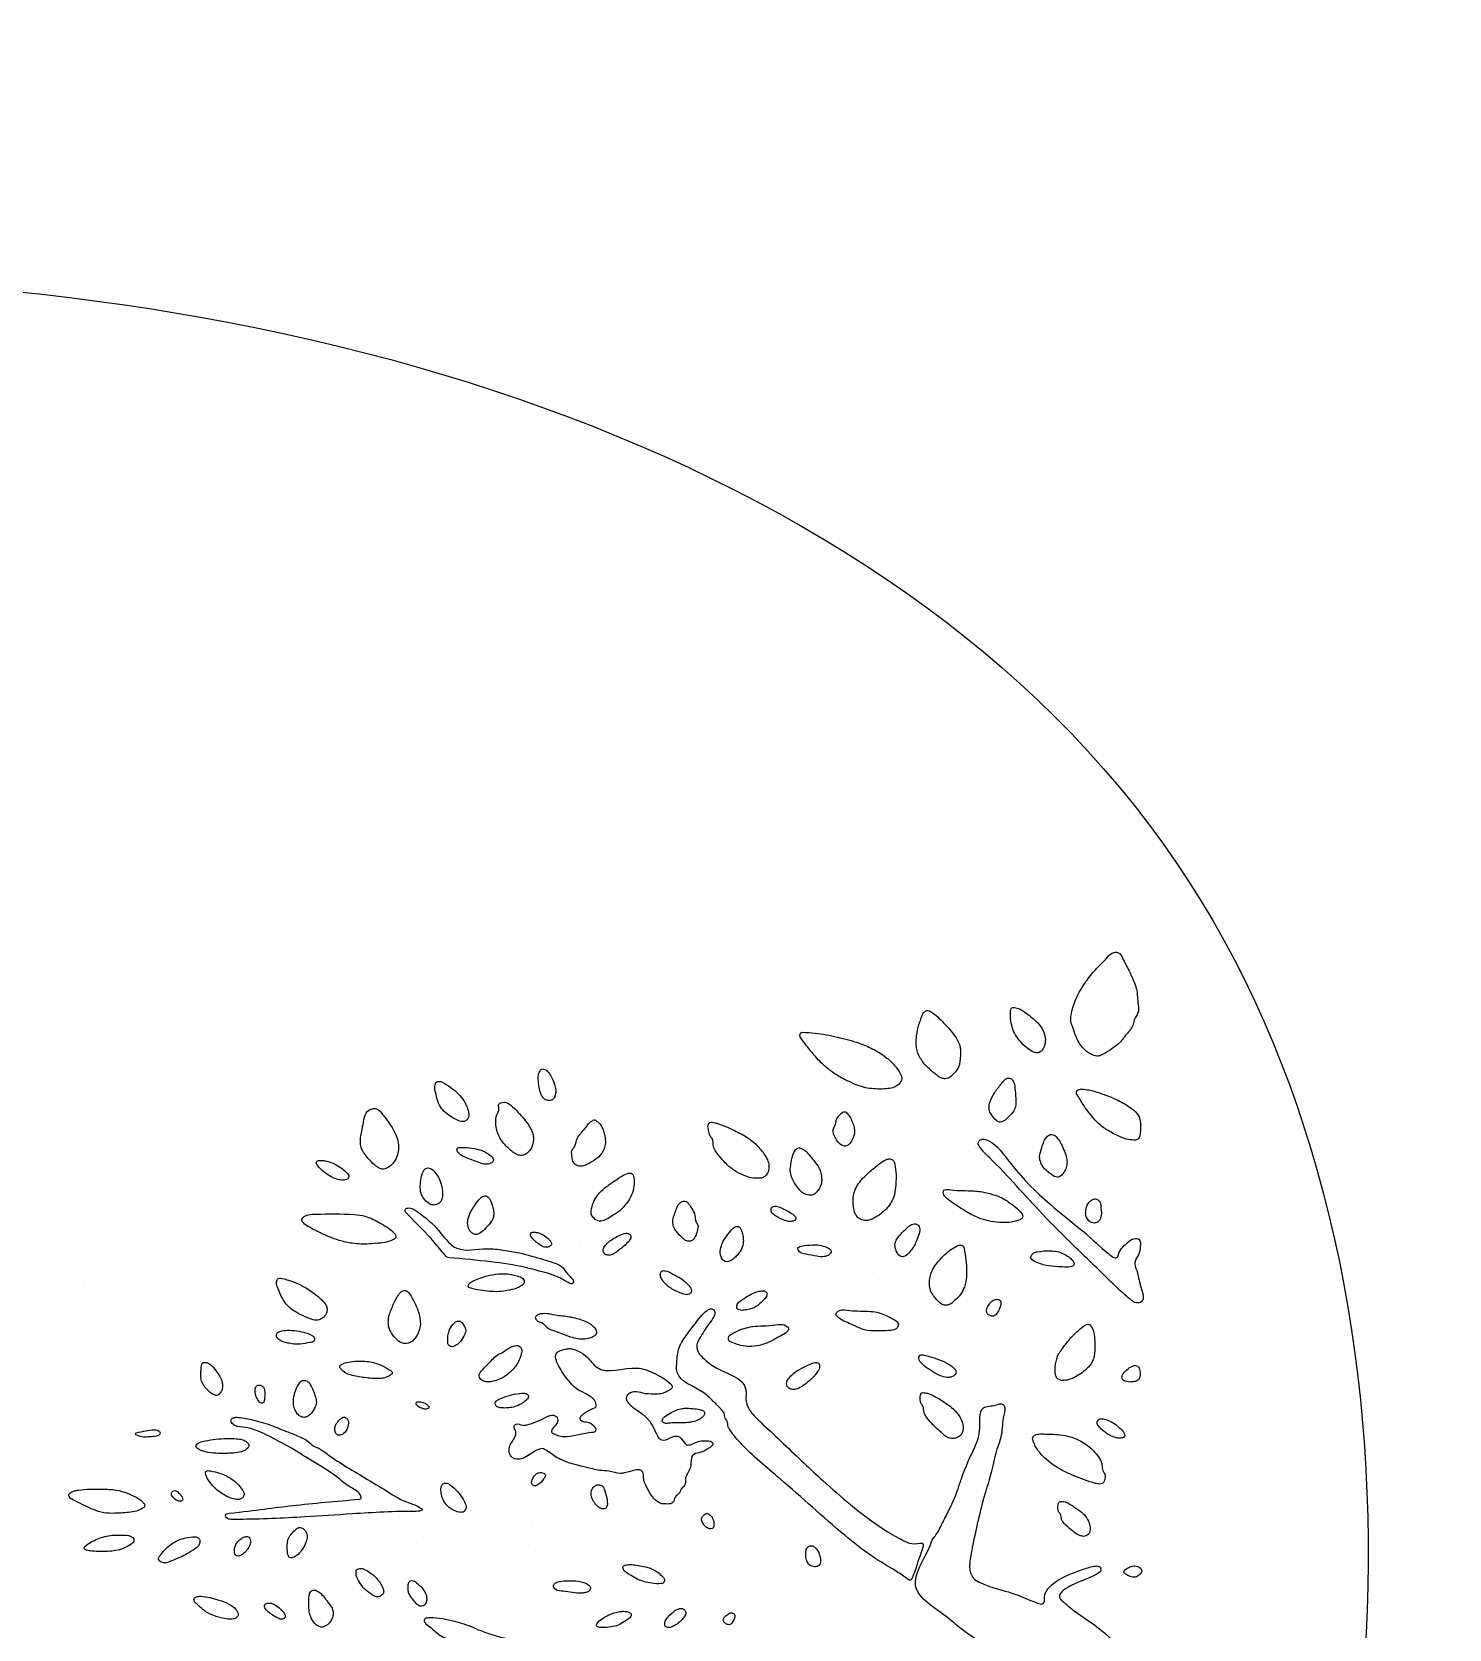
# Model space of a CAD drawing. Header units: millimetres. Extents: x -141 to 2070, y -496 to 1456.
# Drawn here: x 1143 to 2070, y 411 to 1456 of the extents above; entities that cross this region are included whole.
import ezdxf

# ---------------------------------------------------------------- set-up
doc = ezdxf.new("R2010")
doc.units = ezdxf.units.MM

msp = doc.modelspace()

# ---------------------------------------------------------------- linework, layer by layer
for points in [[(1755.8, 723.6), (1755.8, 723.6)], [(1501.3, 662.3), (1501.3, 662.3)], [(1697, 640.1), (1697, 640.1)], [(1177, 635.3), (1177, 635.3)], [(1554.7, 624.1), (1554.7, 624.1)], [(1204.5, 569.7), (1204.5, 569.7)], [(1832.8, 557.5), (1832.8, 557.5)], [(1673, 547.5), (1673, 547.5)], [(1376.6, 511.2), (1376.6, 511.2)], [(1615.4, 497.8), (1615.4, 497.8)], [(1470, 482.5), (1470, 482.5)], [(1866.7, 483.7), (1866.7, 483.7)], [(1394.5, 467.9), (1394.5, 467.9)], [(1468, 466), (1468, 466)], [(1460.9, 457.1), (1460.9, 457.1)], [(1453.3, 415.6), (1453.3, 415.6)]]:
    msp.add_lwpolyline(points, close=True)
for points in [[(0, 0), (1900, 0), (1900, 900), (0, 900), (0, 0)], [(1852.3, 854.2), (1849.6, 853.6), (1845.5, 849.9), (1838.6, 842.7), (1832.4, 834.9), (1828.8, 829.3), (1826, 823.8), (1823.9, 818.2), (1822.7, 812.9), (1822.6, 809.3), (1823.7, 805), (1825.7, 799.4), (1827.7, 795.3), (1830.1, 791.9), (1832.8, 789.2), (1835.6, 787.5), (1839.6, 786.2), (1842, 786.6), (1845.3, 788.3), (1850.9, 792.1), (1854.5, 795.1), (1858.9, 800.5), (1863.3, 807), (1864.2, 810.4), (1865.9, 813.2), (1866.1, 823.7), (1865.8, 828.2), (1865, 831.5), (1860.6, 841.9), (1856.3, 850.4), (1854.7, 853), (1852.3, 854.2)], [(1728.2, 815.9), (1726.3, 814.8), (1725.3, 812.8), (1723.7, 808.5), (1721.9, 801.5), (1721.3, 795.3), (1721.6, 791.5), (1722.5, 788.1), (1724, 784.9), (1726.2, 781.7), (1728.8, 778.9), (1733.5, 774.7), (1736.1, 772.7), (1738.2, 771.7), (1740.3, 771.4), (1742.1, 771.7), (1745.8, 774.5), (1748.1, 777.4), (1749.4, 780), (1750, 782.9), (1750.3, 787.4), (1750.2, 791.5), (1749.6, 793.7), (1745.7, 800.6), (1739.3, 808), (1731.1, 815.1), (1729.7, 815.8), (1728.2, 815.9)], [(1801.8, 788.6), (1803.1, 789.3), (1804.5, 791.2), (1805.3, 793.1), (1805.8, 795.9), (1805.3, 800.4), (1803.2, 804.8), (1799.6, 809.1), (1792.4, 814.9), (1786.5, 817.8), (1783.8, 817.7), (1783.1, 815.8), (1783.3, 809), (1784.6, 803.8), (1787, 799), (1790.4, 794.6), (1794.6, 791), (1798.8, 788.6), (1800.4, 788.3), (1801.8, 788.6)], [(1647, 801.8), (1646, 801.4), (1645.4, 800.6), (1645.3, 799.3), (1645.8, 798.2), (1649.7, 792.8), (1655.4, 785.9), (1659.3, 781.8), (1665.2, 776.7), (1671.4, 772.6), (1676.1, 770.1), (1686.9, 765.8), (1692.1, 764.9), (1697.7, 764.6), (1702.9, 764.9), (1706.9, 765.8), (1709.6, 767.4), (1711.4, 769.6), (1711.9, 771.4), (1711.5, 773.5), (1709.7, 776.8), (1707.6, 779.6), (1702.2, 784.9), (1697.8, 788.1), (1693, 790.8), (1684.1, 794.6), (1669.8, 798.6), (1655.2, 801.2), (1647, 801.8)], [(1482, 757.1), (1483.9, 757.9), (1485.1, 760.2), (1485.6, 763.1), (1485, 766.8), (1483.1, 772), (1480.9, 775.5), (1479.1, 777.2), (1477.7, 777.7), (1476.5, 777.7), (1475.1, 776.2), (1474.3, 773.6), (1474.4, 768.4), (1475.4, 762.9), (1476.3, 760.5), (1477.8, 758.4), (1479.7, 757.4), (1482, 757.1)], [(1427.3, 744.2), (1428.6, 746.3), (1428.2, 750.7), (1426.8, 754.7), (1423.8, 759.3), (1419.6, 763.6), (1414, 767.6), (1410.4, 769.5), (1408.9, 769.6), (1407.6, 769.2), (1406.7, 767.5), (1407.3, 761), (1409, 755.3), (1411.7, 751), (1415.8, 747.4), (1420.8, 744.5), (1425.1, 743.3), (1427.3, 744.2)], [(1783.6, 771.2), (1782.2, 771.8), (1781, 771.7), (1777.1, 768.2), (1772.5, 762.2), (1769.6, 755.9), (1769, 752.5), (1769.6, 749.6), (1772.2, 745.7), (1775.2, 743.2), (1776.3, 743), (1777.8, 743.3), (1781, 745.7), (1784.6, 749.6), (1786.2, 753), (1786.5, 758.6), (1785.9, 765.3), (1785.1, 769.4), (1783.6, 771.2)], [(1864.7, 731.2), (1866.3, 731.9), (1867.6, 734.1), (1868, 738.4), (1867.8, 743.8), (1866.7, 747.2), (1862.5, 751.7), (1853.2, 757.3), (1841.2, 762.1), (1835.3, 763.8), (1831.1, 764.5), (1828.2, 764.4), (1826.5, 763.4), (1826.1, 762.3), (1826.7, 760.8), (1830.4, 754.7), (1837.2, 745.7), (1841.8, 741), (1848.1, 736.8), (1855.2, 733.2), (1860.2, 731.6), (1864.7, 731.2)], [(1461.8, 721.3), (1463.6, 721.2), (1465.3, 721.7), (1467.8, 723.6), (1469.3, 725.5), (1470.4, 728.2), (1471, 731), (1470.9, 733.8), (1470, 736.9), (1468.5, 740), (1466.1, 743.5), (1457.4, 753), (1453.2, 755.8), (1451.5, 756), (1449.7, 755.7), (1448.5, 754.9), (1448.1, 754.2), (1448.4, 752.2), (1446.8, 747), (1446.4, 744.3), (1446.6, 739.9), (1447.7, 735.7), (1449.7, 731.7), (1452.4, 728.2), (1457.6, 723.4), (1459.6, 722.1), (1461.8, 721.3)], [(1374.6, 745.2), (1371.3, 749.3), (1368.4, 751.7), (1365.7, 751.7), (1363.5, 750.9), (1359.3, 739.8), (1357.9, 732.4), (1358.2, 727.2), (1359.1, 724.4), (1360.2, 722.6), (1363, 719.2), (1367.1, 715), (1369.6, 713.1), (1372, 712.3), (1373.9, 712.5), (1375.9, 713.3), (1379, 716), (1381.7, 720.5), (1382.7, 724.8), (1382.6, 729.3), (1381.2, 734.2), (1378.5, 739.5), (1374.6, 745.2)], [(1516.8, 737.3), (1514.5, 741.8), (1512.5, 743.5), (1510.7, 744.5), (1509.1, 743.7), (1504.3, 738.4), (1499.2, 731.1), (1497.6, 726.4), (1496.2, 724.5), (1496.1, 721.4), (1496.5, 718.4), (1497.2, 716.7), (1498.4, 715.3), (1501.4, 714.1), (1504.5, 714.6), (1510.2, 717.6), (1514.7, 721.4), (1516.8, 724.7), (1517.9, 728.4), (1517.9, 732.8), (1516.8, 737.3)], [(1620.1, 706.4), (1622.3, 707.4), (1624.1, 709.5), (1624.8, 711.4), (1625, 714.7), (1624, 718.4), (1622.7, 720.8), (1617.8, 727.1), (1614, 730.6), (1610.9, 732.9), (1602.6, 737.4), (1591.1, 742.2), (1588, 742.9), (1586.4, 742.8), (1585.8, 742.3), (1585.2, 740.9), (1585.6, 737.5), (1586.4, 734.2), (1587.8, 732.3), (1588.8, 727), (1592.5, 720.9), (1596.5, 716.3), (1602.5, 711.3), (1608.4, 708.2), (1614.9, 706.3), (1620.1, 706.4)], [(1675.5, 749.4), (1674.4, 749.8), (1673.3, 749.4), (1669.9, 745.8), (1669.1, 744.3), (1668.6, 741.6), (1667.4, 739.2), (1667, 737.3), (1667.9, 733.9), (1669.8, 730.6), (1672.5, 728), (1675, 727.3), (1677.3, 728.3), (1679, 730.5), (1680.6, 734.2), (1681, 737.2), (1680.5, 740.5), (1679.1, 744.1), (1677.4, 747.2), (1675.5, 749.4)], [(1831.6, 670.8), (1781, 718.6), (1766.6, 731.6), (1764.6, 731.8), (1762.6, 730.8), (1762, 729.7), (1762.3, 727.7), (1763.3, 726.1), (1769.2, 719.8), (1804.1, 682.6), (1819.6, 666.8), (1844.1, 643.1), (1856.4, 631.3), (1861.3, 627.1), (1864.4, 625.1), (1868.1, 625), (1867.1, 639.5), (1866.1, 644.4), (1864.3, 650.4), (1864.5, 651.9), (1866.7, 656.2), (1867.6, 658.9), (1868, 662.7), (1867.6, 665.6), (1866.5, 666.6), (1864.8, 666.9), (1860.6, 665.1), (1856.5, 661.2), (1853.9, 657.1), (1852.8, 654.6), (1851.4, 654.2), (1849.8, 654.9), (1846.5, 657.4), (1831.6, 670.8)], [(1813.2, 733.2), (1811.7, 734.4), (1810.1, 734.9), (1808.5, 734.7), (1807.2, 733.8), (1803.5, 726.3), (1802.1, 720.4), (1802.9, 716.3), (1805.3, 712.5), (1809.8, 708.7), (1813.6, 707), (1815.9, 707.8), (1818, 710.1), (1819.5, 713.3), (1820, 716.9), (1819.5, 720.4), (1817.8, 725.1), (1815.6, 729.8), (1813.2, 733.2)], [(1422.3, 726.4), (1421.4, 726), (1421, 725.1), (1422.1, 722.6), (1430.6, 718.4), (1440, 715.4), (1443.2, 716.1), (1444.7, 717.6), (1444.7, 718.9), (1443.1, 720.9), (1435.8, 724.9), (1429.1, 726.2), (1422.3, 726.4)], [(1651.2, 695.1), (1654.3, 695.7), (1657, 698.2), (1659.4, 703.1), (1659.5, 706.2), (1657.9, 712.8), (1654.3, 717.9), (1648, 724.9), (1646.5, 725.8), (1644, 726), (1642.2, 724.5), (1639.8, 718.1), (1639, 712.3), (1639.5, 708.2), (1641.1, 704.3), (1644.3, 699.6), (1647.7, 696.4), (1651.2, 695.1)], [(1329.8, 717.7), (1329, 716.7), (1329.7, 714.8), (1333.8, 710.5), (1338, 707.6), (1342.3, 705.7), (1345.5, 705.1), (1348.7, 705.5), (1350.1, 706.6), (1350.3, 708), (1349.3, 709.4), (1345.8, 712.6), (1341.5, 715.3), (1335.1, 717.6), (1332.4, 717.9), (1329.8, 717.7)], [(1407.6, 689), (1408.2, 689.3), (1410.4, 691.1), (1411.3, 693.3), (1411.5, 697.9), (1410.5, 703.1), (1408.4, 707.7), (1405.9, 711.1), (1403.5, 712.7), (1400.5, 712.6), (1399.6, 711.7), (1397.5, 706.3), (1397, 701.3), (1397.5, 696.4), (1399.2, 693.1), (1402.5, 689.9), (1405.1, 688.8), (1407.6, 689)], [(1707, 717), (1705.8, 718.3), (1704, 718.9), (1701.9, 718.5), (1699.4, 717.2), (1694.7, 713.7), (1687.5, 707.3), (1685.2, 704.7), (1682.4, 700.7), (1681.2, 698.1), (1680.2, 693.9), (1680.3, 687.6), (1681.5, 683.1), (1683, 680.9), (1685, 679.4), (1688.4, 678.6), (1691.1, 679), (1693.6, 680.1), (1700.6, 685.1), (1703, 687.6), (1705, 690.6), (1707.1, 695.6), (1708, 701.7), (1708, 710.5), (1707, 717)], [(1536.8, 705.5), (1535.6, 709), (1534.7, 709.6), (1532.5, 709.4), (1524.9, 705.1), (1516.5, 698.9), (1512.2, 694.1), (1509.7, 689.1), (1508.8, 683.7), (1509, 682.3), (1509.9, 680.9), (1513.3, 678.4), (1515.1, 678.3), (1522.4, 681.6), (1528.1, 685.6), (1531.1, 688.8), (1534.5, 694), (1536.5, 699.7), (1536.8, 705.5)], [(1443.8, 689.3), (1441.4, 693.9), (1440.1, 694.7), (1439.1, 694.8), (1436.4, 693.3), (1432.8, 688.8), (1429.4, 682.9), (1428, 677.9), (1428.5, 673.7), (1429.4, 671.9), (1431.1, 670.3), (1433.3, 669.5), (1435.9, 670.3), (1439.9, 673.8), (1443.6, 678.1), (1444.7, 680.4), (1445, 683.1), (1444.7, 686.5), (1443.8, 689.3)], [(1574.5, 686.5), (1572.5, 689.6), (1570.8, 691.1), (1569.1, 691.3), (1567.2, 690.4), (1565.7, 688.8), (1564.4, 685.9), (1562.2, 678), (1562.7, 674.7), (1564.5, 671.5), (1568.4, 667.3), (1570.7, 665.5), (1571.9, 665.1), (1574.3, 665.3), (1576, 666.7), (1577.4, 669.7), (1578.6, 673.9), (1578.6, 675.3), (1577.3, 677.8), (1576.6, 682), (1574.5, 686.5)], [(1789.3, 679.1), (1790.9, 680.7), (1790.9, 682.1), (1790.2, 683.4), (1781.5, 690.9), (1778.5, 692.9), (1774.9, 694.5), (1767.6, 696.7), (1759.1, 698), (1744.1, 698.7), (1740.1, 698.7), (1739.1, 698), (1739.1, 696.4), (1740.1, 694.4), (1745.1, 690.3), (1754.3, 684.3), (1763.7, 679.8), (1770.1, 678), (1777.7, 677.3), (1783.4, 677.6), (1789.3, 679.1)], [(1840.9, 691.6), (1840.2, 692.2), (1838.4, 692.8), (1836.4, 692.2), (1834, 689.9), (1832.7, 687.3), (1832.2, 684.4), (1832.4, 681.9), (1833.8, 679), (1836.1, 677.3), (1837.8, 677), (1839.9, 677.6), (1841.1, 678.7), (1842, 680.3), (1842.2, 687.2), (1841.8, 689.9), (1840.9, 691.6)], [(1328.5, 682.8), (1320.1, 680.4), (1319.4, 679.2), (1320.2, 677.5), (1322.6, 675.4), (1330.8, 671), (1337.5, 667.9), (1344, 665.6), (1352.5, 663.7), (1363.7, 663.3), (1371, 663.9), (1376.1, 664.8), (1379.4, 666.1), (1380.5, 666.8), (1380.9, 667.6), (1380.8, 669.2), (1380.1, 670.2), (1375.6, 674), (1369.2, 677.8), (1361, 681.4), (1353.8, 682.5), (1328.5, 682.8)], [(1416, 654.3), (1443.2, 651.6), (1465.7, 647.9), (1472.1, 646.3), (1493.7, 638.1), (1496.3, 637.3), (1496.8, 637.6), (1493.4, 643.6), (1489.4, 648.6), (1486.3, 650.2), (1477.6, 653.1), (1461.9, 657.4), (1451.3, 659.3), (1440.7, 660.2), (1420.9, 660.5), (1407.5, 673.7), (1398.4, 682), (1393.7, 685.4), (1390.6, 686.8), (1388.8, 686.8), (1387.1, 685.6), (1387.1, 684.8), (1388.2, 683.2), (1406.1, 664.4), (1413, 656.1), (1414.5, 654.7), (1416, 654.3)], [(1642, 678.6), (1642.7, 679.8), (1642.3, 681), (1641.3, 682.2), (1638.3, 684.2), (1634.7, 686.1), (1630.5, 687.8), (1628.1, 687.9), (1626.8, 687.2), (1626.4, 685.7), (1626.9, 684), (1628.1, 682.6), (1630.8, 680.9), (1637.2, 678.1), (1639.6, 678), (1642, 678.6)], [(1478, 668.8), (1475.1, 670.3), (1472.1, 671), (1469.8, 670.7), (1469, 669.5), (1469.4, 668.2), (1470.2, 667.1), (1476, 662.3), (1478.9, 661.1), (1480.2, 661.2), (1482, 662), (1482.8, 663.6), (1482.4, 664.7), (1481.3, 666.2), (1478, 668.8)], [(1534.5, 669), (1533.2, 670.1), (1531.5, 670.3), (1527, 668.8), (1522.5, 666.3), (1519.7, 664.2), (1517.9, 662.2), (1516.6, 659.5), (1517.1, 657.5), (1518.2, 656.5), (1520.2, 656), (1522.3, 656.3), (1524.1, 657.2), (1529.6, 661.5), (1534.3, 666.4), (1534.8, 667.7), (1534.5, 669)], [(1607.1, 672.2), (1606.3, 673.8), (1605.2, 674.7), (1602.9, 674.4), (1599, 670.6), (1595.2, 665.1), (1593.6, 660.9), (1593.3, 656.2), (1594.4, 653.6), (1596.6, 651.8), (1598.4, 651.8), (1602.6, 654.2), (1604.7, 656.4), (1607, 659.8), (1608, 662.6), (1608.3, 665.3), (1607.9, 669.1), (1607.1, 672.2)], [(1723.3, 674.8), (1722.5, 675.7), (1720.9, 676.5), (1719.2, 676.3), (1717.6, 675.6), (1713.3, 671.8), (1708.7, 666.4), (1707.6, 663.6), (1707.5, 661.7), (1708.8, 657.8), (1710.6, 655.5), (1712.3, 654.9), (1714.3, 655.5), (1717.1, 658.1), (1719.2, 660.8), (1721, 664.1), (1722.9, 668.9), (1723.8, 673), (1723.3, 674.8)], [(1661.5, 661.6), (1656.7, 662.7), (1653.5, 662.7), (1646.1, 661.9), (1644.5, 661.3), (1644, 660.4), (1644.1, 659.5), (1645.1, 658.1), (1649.2, 656.6), (1656.3, 655.2), (1661.2, 655), (1664.4, 656.3), (1665.4, 657.3), (1665.8, 658.4), (1664.7, 660.1), (1661.5, 661.6)], [(1752.7, 660.5), (1751.8, 662), (1750.8, 662.6), (1749.7, 662.6), (1747, 661.4), (1743.2, 659), (1739.2, 655.5), (1735.2, 651.1), (1732.2, 646.8), (1731.3, 644.8), (1730.6, 642.7), (1730.1, 638.5), (1730.1, 635.6), (1730.6, 633.2), (1731.6, 631), (1734, 627.8), (1736.9, 624.8), (1739, 623.5), (1740.4, 623.2), (1742.5, 623.5), (1746.5, 626.2), (1750.3, 630.3), (1752.9, 635.1), (1753.8, 638.5), (1754.3, 645.1), (1752.7, 660.5)], [(1796.8, 655.9), (1796.4, 654.3), (1797.2, 652.9), (1800.7, 651), (1804.4, 649.7), (1812, 648.5), (1818.4, 648.2), (1823.2, 648.6), (1824.2, 649.2), (1824.6, 649.9), (1823.6, 652.5), (1821.2, 654.8), (1817.7, 656.9), (1813.6, 658.3), (1809, 658.8), (1800.5, 658.1), (1798.4, 657.4), (1796.8, 655.9)], [(1326.9, 613.7), (1328.9, 613.4), (1330.8, 613.7), (1333.4, 615.1), (1334.9, 616.7), (1335.8, 618.6), (1336, 620.2), (1335.6, 622.6), (1334.3, 624.7), (1328.6, 630.1), (1320.8, 635.3), (1314.5, 638.3), (1309.7, 639.9), (1305.9, 640.9), (1304, 640.7), (1303, 638.6), (1303.4, 635.5), (1306.1, 629.2), (1309.3, 624), (1312.3, 621), (1315.1, 619.1), (1320.1, 616.4), (1326.9, 613.7)], [(1460.3, 642.4), (1456.3, 643.4), (1452, 643.8), (1444.2, 643.2), (1437.5, 641.4), (1432, 639.3), (1429.1, 637.4), (1428.2, 635.8), (1428.8, 634.9), (1430.1, 634.3), (1442.3, 632.3), (1448.1, 632.1), (1455.3, 633.1), (1461.3, 634.9), (1463.3, 636.2), (1464.9, 638), (1464.9, 639.3), (1464, 640.7), (1460.3, 642.4)], [(1562.2, 643.6), (1556.7, 645.8), (1555.6, 645.8), (1554.7, 645.3), (1554, 644.1), (1554, 642.6), (1555.2, 639.8), (1556.7, 637.9), (1561, 634.3), (1567.6, 631), (1571.1, 630.1), (1572.8, 630.5), (1573.8, 631.2), (1574.3, 632.3), (1574.2, 633.5), (1572, 636.8), (1567.8, 640.4), (1562.2, 643.6)], [(1389, 598.3), (1391.9, 599.8), (1395.1, 604.1), (1396.8, 608.4), (1396.9, 613.3), (1395.8, 618.8), (1392.5, 626.4), (1389.2, 631.6), (1388, 632.6), (1386.4, 632.8), (1384.8, 632.3), (1383.6, 631.1), (1380, 625), (1376.9, 617.5), (1376.2, 614.5), (1376.1, 611.5), (1376.4, 608.8), (1377.4, 606.3), (1380.9, 601.4), (1385, 598.6), (1386.9, 598.1), (1389, 598.3)], [(1623.8, 630.9), (1622.7, 632.3), (1620.3, 632.6), (1617.2, 632), (1613.4, 630.4), (1608.8, 627.7), (1605.6, 625.4), (1604.1, 623.1), (1604.3, 620.8), (1605.5, 620.1), (1608.9, 620), (1612.3, 620.6), (1615.3, 621.6), (1618.4, 623.6), (1621.3, 626.3), (1623.4, 629), (1623.8, 630.9)], [(1772.4, 616.3), (1773.6, 617.2), (1774.4, 618.3), (1776.7, 623.7), (1776.4, 626), (1774.8, 627), (1772.6, 626.8), (1770.3, 625.4), (1768.6, 623.1), (1767.3, 619.9), (1767.5, 618.4), (1768.9, 616.9), (1770.9, 616.1), (1772.4, 616.3)], [(1486.5, 616.4), (1495.6, 615.3), (1500.9, 614), (1505.4, 612.3), (1507.8, 611.1), (1510.6, 608.9), (1512.2, 606.7), (1512.4, 605), (1511.1, 603.5), (1507.9, 601.9), (1503.5, 601.2), (1494, 603), (1484.8, 606.4), (1479.8, 608.9), (1476.7, 611.6), (1474, 612.6), (1472.6, 614.1), (1472.2, 615.2), (1473.7, 616.8), (1475.8, 617.5), (1486.5, 616.4)], [(1722.3, 454.9), (1725.7, 464.9), (1726, 466.8), (1720.1, 467.2), (1714.3, 468.7), (1702.8, 475), (1689, 484.5), (1678.4, 492.8), (1660.5, 508.3), (1648, 519.9), (1621.1, 545.3), (1613.8, 552.7), (1611.7, 555.8), (1610.6, 558.6), (1610, 561.8), (1610, 567.8), (1587.7, 583.9), (1582.6, 588.1), (1579.7, 591.2), (1578, 594.2), (1577.8, 596.3), (1578.3, 598.7), (1580.4, 602.8), (1586.8, 612.4), (1589.6, 617.3), (1589.7, 618.9), (1588.5, 620.4), (1586.7, 620.8), (1584.6, 619.8), (1576.5, 610.8), (1570.2, 602.4), (1565.6, 592.9), (1565, 587.9), (1565, 579.3), (1582.4, 565.9), (1589.5, 559.5), (1594.9, 553.9), (1595.7, 552.6), (1596.4, 549.4), (1597.8, 547.3), (1598.3, 543.9), (1599.2, 542.1), (1602.2, 537.9), (1606.4, 533.1), (1632.4, 509.6), (1674.6, 472.7), (1692.5, 459), (1707.6, 449.6), (1714.9, 444.6), (1717.4, 443.4), (1718, 443.6), (1718.6, 444.5), (1722.3, 454.9)], [(1678.8, 610.9), (1684.4, 608.2), (1687.6, 607.1), (1695.7, 606.5), (1703, 606.6), (1706.8, 607.2), (1708.6, 608.2), (1709.7, 610.5), (1709.3, 611.7), (1707.2, 613.6), (1701.7, 616.4), (1697.1, 618.3), (1691.3, 619.2), (1677.9, 619.8), (1671.1, 619.7), (1669.2, 618.2), (1669, 616.9), (1669.8, 615.8), (1678.8, 610.9)], [(1302.9, 603.7), (1303.3, 602), (1304.5, 600.7), (1310.3, 598.5), (1314.3, 597.8), (1318.5, 597.7), (1324.9, 598.8), (1326.9, 599.4), (1327.8, 601.1), (1327.4, 602.4), (1326.4, 603.3), (1320.5, 605.5), (1314.8, 606.6), (1310.2, 606.8), (1305.1, 606.1), (1303.6, 605.3), (1302.9, 603.7)], [(1416.6, 596.3), (1418.1, 596.1), (1419.2, 596.4), (1422.1, 598.3), (1424.2, 600.9), (1426.5, 605.4), (1426.7, 607.1), (1425.9, 609.3), (1424.4, 611.6), (1423, 612.7), (1421.4, 612.8), (1419.9, 612.1), (1417.6, 609.7), (1416.1, 607.1), (1415.2, 604.1), (1414.9, 600), (1415.3, 597.5), (1416.6, 596.3)], [(1637.5, 608.9), (1636.1, 609.8), (1625.5, 609.9), (1617.5, 609.6), (1611.4, 608.7), (1606.5, 607.3), (1601.2, 604.7), (1599.1, 603.1), (1598.6, 602.1), (1598.6, 600.9), (1599.2, 599.8), (1600.8, 598.9), (1606.7, 596.9), (1612.3, 596.2), (1618.7, 596.9), (1626.4, 599.7), (1633.8, 603.8), (1637.5, 606.7), (1637.8, 608.2), (1637.5, 608.9)], [(1812.6, 577), (1813.8, 575.2), (1815.9, 574.2), (1818.9, 574.1), (1821.4, 574.6), (1825.6, 576.4), (1829.8, 579), (1833.5, 582.3), (1835.3, 584.4), (1836.7, 586.8), (1837.7, 589.7), (1838.2, 598), (1837.7, 604.2), (1834.9, 610.3), (1833.7, 610.8), (1832.2, 610.3), (1827.2, 606.4), (1821.9, 601.1), (1816.1, 593.7), (1814.1, 590.5), (1813.3, 588.1), (1812.2, 581), (1812.6, 577)], [(1450.4, 592), (1449.2, 591.6), (1442.5, 586), (1436.4, 579.5), (1435.5, 577.8), (1435.5, 576.8), (1437.3, 574.2), (1439.2, 573.3), (1441.6, 573.1), (1447.3, 574.2), (1453.3, 577.4), (1456, 579.6), (1458.7, 582.5), (1461.2, 586.4), (1462.8, 590.6), (1463.3, 594), (1462.3, 596), (1460.8, 596.8), (1458.8, 596.7), (1450.4, 592)], [(1255.4, 585.8), (1254.8, 585.6), (1254.2, 584.6), (1253.6, 580.8), (1253.5, 576.3), (1254.3, 572.7), (1256.1, 569.7), (1259.6, 566.2), (1262.2, 564.5), (1263.7, 564.2), (1264.6, 564.4), (1266.6, 566.5), (1267.5, 568.6), (1267.6, 571.7), (1266.9, 574.4), (1264, 579.5), (1260.6, 583.6), (1257.9, 585.5), (1255.4, 585.8)], [(1372.8, 583.4), (1366.3, 585.7), (1361.9, 586.5), (1357.4, 586.7), (1353, 586.5), (1347.3, 585.3), (1345.1, 584.3), (1344.4, 583), (1345.2, 581.4), (1346.5, 580), (1350.2, 578), (1359.4, 576), (1369, 575.2), (1372.3, 575.4), (1375.4, 576.4), (1377.4, 577.5), (1378.7, 578.8), (1378.7, 579.4), (1377.9, 580.2), (1372.8, 583.4)], [(1544.3, 565.2), (1551.6, 565.1), (1555.4, 565.5), (1559.1, 567.2), (1561.8, 569.8), (1561.6, 570.8), (1560.5, 572.1), (1549.3, 579), (1544.1, 581.1), (1538.8, 582.1), (1512.4, 582.6), (1506.1, 589.2), (1500.5, 593.1), (1497.4, 594.3), (1494.9, 594.8), (1492.5, 594.6), (1488.7, 593.5), (1485.8, 591.4), (1485.5, 588.9), (1487.7, 583.4), (1490.2, 578.8), (1493.8, 574.1), (1498.5, 569.1), (1512, 557.2), (1511.9, 556.8), (1510.9, 556.1), (1504, 552.3), (1502.7, 551.2), (1501.5, 549.2), (1501.7, 548.3), (1502.4, 547.5), (1506.6, 546.5), (1509.8, 544.8), (1511.6, 543), (1511.9, 541.3), (1510.9, 540.4), (1509, 540.1), (1483.9, 539.2), (1483, 540), (1482.9, 540.8), (1486.1, 545.6), (1486.9, 548.2), (1486.2, 550.1), (1484.2, 551.2), (1479.6, 550.1), (1466.6, 544.9), (1464, 544.7), (1459.5, 545.5), (1458.4, 544.2), (1459.5, 540.3), (1459.4, 538.6), (1456.1, 532.4), (1455.2, 529.8), (1455.1, 527.4), (1455.7, 525.4), (1456.4, 524.3), (1458, 523.1), (1459.9, 522.6), (1462.1, 522.6), (1466.5, 524.2), (1474.9, 529.1), (1476.8, 529.4), (1478.3, 528.9), (1485.4, 524.1), (1489.9, 521.8), (1509.9, 516.1), (1514.3, 515.2), (1520.3, 514.7), (1527.8, 513.2), (1530.6, 513.5), (1538.5, 515.5), (1540.5, 515.5), (1542.3, 514.3), (1542.9, 512.5), (1543.3, 508.4), (1544.1, 506.4), (1546.9, 500.8), (1549.6, 497), (1552.4, 494.6), (1554.9, 493.4), (1557.8, 493.2), (1561.5, 493.7), (1562.5, 494.6), (1563.6, 497.6), (1566.4, 500.2), (1567.6, 502.8), (1570.3, 506.2), (1570.4, 509.2), (1573.5, 516.7), (1574.5, 523.7), (1575, 524.9), (1575.8, 525.6), (1580.5, 527), (1584.3, 528.8), (1587.3, 530.8), (1588.4, 532.6), (1588, 533.5), (1586.8, 534.2), (1582.8, 534.6), (1578.7, 534), (1571.1, 532), (1567.6, 536.1), (1565.9, 537.3), (1564.7, 537.6), (1562.5, 537.4), (1555.8, 535), (1554.2, 535.4), (1551.6, 538.7), (1544.3, 550.3), (1532.4, 564.4), (1533.1, 565.1), (1544.3, 565.2)], [(1657.7, 585), (1657.4, 585.3), (1655.3, 585.7), (1651.9, 584.6), (1646.5, 582), (1641.2, 578.6), (1638.9, 576.4), (1636.7, 572.9), (1636.7, 571), (1637.6, 569.4), (1640, 568.2), (1642.9, 568.4), (1645.2, 569.3), (1649.1, 571.9), (1653.7, 575.9), (1656.9, 579.8), (1658.2, 583.1), (1657.7, 585)], [(1746.8, 577.8), (1747.4, 579.4), (1746.8, 581.1), (1744.1, 583.7), (1741, 585.6), (1734.2, 588.4), (1726.5, 590.6), (1724.6, 590.8), (1723.5, 590), (1723.1, 588.2), (1723.8, 586.5), (1729.4, 581.5), (1734.7, 578.3), (1738.1, 576.8), (1742.9, 576), (1745, 576.5), (1746.8, 577.8)], [(1864.8, 573.4), (1866.3, 574.2), (1867.3, 575.5), (1867.8, 579.5), (1867.5, 581.1), (1866.5, 583), (1865.5, 583.6), (1864.1, 583.7), (1862, 583), (1858.2, 580.1), (1856.6, 578.1), (1855.9, 576.2), (1856.5, 574.5), (1858.1, 573.5), (1861.9, 573), (1864.8, 573.4)], [(1291.6, 560), (1293, 559.1), (1294.4, 559.5), (1295.1, 562), (1295.4, 565.2), (1295.2, 567.4), (1294.4, 569.6), (1293.4, 570.5), (1291.7, 571), (1290.4, 570.7), (1289.5, 569.8), (1288.9, 567.3), (1289.9, 562.9), (1291.6, 560)], [(1321.9, 574), (1319.5, 573.7), (1317.5, 571.5), (1315, 566.2), (1314, 560.8), (1314.3, 557.1), (1315.5, 553.9), (1317.3, 551.5), (1318.8, 550.4), (1320.3, 549.9), (1322.7, 550.2), (1324.9, 551.8), (1327.8, 555.7), (1329, 559.7), (1328.3, 563.5), (1325, 571.3), (1323.5, 573.2), (1321.9, 574)], [(1467, 565), (1465.3, 565.7), (1463.3, 565.7), (1450.7, 562.7), (1448.4, 561.7), (1446.6, 560.4), (1446, 559.3), (1446.1, 558.2), (1447.3, 556.8), (1449.9, 556.1), (1454.8, 556.1), (1458.9, 556.9), (1463.1, 558.8), (1466.1, 561), (1467.7, 563.3), (1467.6, 564.3), (1467, 565)], [(1745.4, 536), (1747.6, 536.4), (1749.5, 537.4), (1751, 538.9), (1751.8, 540.9), (1752.1, 543.4), (1751.6, 546), (1749, 551.5), (1744.5, 556.3), (1736.3, 561.9), (1729.4, 565.4), (1726.6, 566), (1724.7, 565.7), (1724.1, 564.4), (1724.2, 560.3), (1724.7, 558.8), (1725.7, 557.4), (1726.5, 553), (1727.7, 550.6), (1732.1, 545.3), (1738.7, 539.1), (1741.6, 536.9), (1745.4, 536)], [(1402.5, 555.8), (1402.8, 556.4), (1402.3, 557.1), (1401.1, 558.4), (1399.6, 559.3), (1396.3, 560), (1394.3, 559.4), (1394.2, 558.8), (1394.9, 557.6), (1397.9, 555.8), (1400.6, 555.2), (1402.5, 555.8)], [(1582.2, 554.2), (1579.9, 555), (1575, 555.6), (1569.9, 555.8), (1566.6, 555.3), (1562.5, 553.7), (1558.3, 551.4), (1555.9, 549.3), (1555.3, 547.4), (1556.7, 546.1), (1559.2, 546), (1570.4, 546.3), (1576.1, 547.2), (1579.6, 548.6), (1581.8, 550.2), (1582.8, 552.1), (1582.8, 553), (1582.2, 554.2)], [(1772.9, 438.1), (1771.1, 438.7), (1762.5, 442.1), (1758.7, 444.8), (1756.9, 448.2), (1756.3, 451.7), (1756.4, 454.6), (1757, 459.5), (1758.4, 466.6), (1767.1, 502.5), (1769.1, 508.9), (1774.2, 529), (1777, 538.3), (1778.6, 551.2), (1778.6, 557.8), (1778.1, 558.3), (1773.7, 558), (1765.3, 556), (1762.8, 540.8), (1759.6, 530.4), (1751.2, 510.6), (1748.7, 503.1), (1741.8, 487.3), (1737.2, 478), (1734.9, 473.8), (1732.5, 470.7), (1730.4, 466), (1721, 439.6), (1742.3, 418.5), (1750.7, 411.6), (1764.4, 401.7), (1769.1, 397.5), (1773.3, 392.7), (1779.6, 383.1), (1781.8, 379.2), (1783.1, 375.6), (1784.1, 370.1), (1785.6, 350.6), (1786.8, 340.7), (1790.6, 338.3), (1802, 333), (1814.2, 322.1), (1818.1, 319.1), (1819.9, 319.2), (1822.4, 320.7), (1828.7, 325.7), (1833.4, 330.1), (1839.2, 337.5), (1841.8, 341.9), (1843.8, 346.3), (1845.2, 351.1), (1844.9, 356.6), (1843.8, 360.9), (1842.3, 363.6), (1841.7, 367.4), (1840.3, 370.2), (1839.5, 375.1), (1840.1, 379.2), (1841.2, 381.3), (1842.9, 382.9), (1847, 384.4), (1852.7, 384.4), (1861.9, 383.5), (1865.3, 383.8), (1867.2, 384.8), (1868, 386.4), (1867.6, 388.1), (1866.6, 389.5), (1850.8, 403.5), (1837.9, 414.1), (1820.4, 426.7), (1817, 429.7), (1815.2, 431.7), (1815.1, 433.3), (1815.6, 434.5), (1820.5, 438.6), (1826, 441.4), (1837.8, 446.4), (1841.2, 448.5), (1841.9, 449.3), (1842.1, 450.8), (1841.8, 451.7), (1840.9, 452.4), (1837.7, 452.5), (1829.5, 450.1), (1820.2, 446.5), (1813.7, 443.1), (1810.3, 440.6), (1806.7, 436.5), (1805.4, 433.7), (1804.8, 428.6), (1803.9, 427.8), (1802.4, 427.9), (1790.1, 432.7), (1772.9, 438.1)], [(1357.2, 496.3), (1313.6, 492.2), (1272, 487.1), (1269.5, 486.1), (1269.8, 484.9), (1270.8, 483.7), (1273.9, 483.1), (1278.5, 483.1), (1321.5, 484.7), (1352.5, 486.7), (1392.7, 488.3), (1396.4, 488.6), (1398.3, 489.6), (1397.6, 490.3), (1388, 494.6), (1373.5, 502.6), (1358.9, 511.4), (1332.9, 528.2), (1330.1, 529.9), (1328.2, 530.5), (1325.2, 532.8), (1310.3, 540.3), (1299.1, 544.8), (1286.4, 548.4), (1277, 549.9), (1274.8, 549.6), (1273.5, 548.7), (1273.2, 547.6), (1273.6, 546.5), (1275.7, 544.6), (1282.6, 543.2), (1295.1, 539), (1310.8, 530.7), (1325.5, 521.9), (1342.3, 510.9), (1351.6, 504), (1358.1, 498.4), (1358.3, 497.1), (1357.2, 496.3)], [(1350.1, 547.1), (1349.1, 549), (1346.7, 549.9), (1345.4, 549.4), (1343.4, 547.5), (1342, 545.6), (1341.2, 543.3), (1341.1, 541.2), (1342.2, 538.9), (1343.1, 538.3), (1344.5, 538.2), (1346.8, 539.2), (1349.4, 542.9), (1350.1, 547.1)], [(1856.5, 536.5), (1857.7, 537.6), (1857.4, 539.4), (1854.2, 543.1), (1851, 545.7), (1847.7, 547.5), (1844.2, 548.7), (1841.8, 548.8), (1840.1, 547.6), (1839.7, 546.4), (1840.7, 544.1), (1843, 541.6), (1845.6, 539.6), (1848.3, 538), (1851.6, 536.7), (1854, 536.2), (1856.5, 536.5)], [(1211.2, 539.7), (1210.7, 538.9), (1211.5, 538.2), (1220, 537.1), (1224.3, 537.6), (1226.2, 538.4), (1226.8, 539.4), (1226.7, 540.2), (1225.8, 541.1), (1222.6, 541.7), (1217.5, 541.1), (1211.2, 539.7)], [(1283.9, 533.5), (1281.6, 534.9), (1277.7, 535.8), (1268.4, 536), (1254.6, 534.1), (1250.8, 532.3), (1250.2, 531.1), (1250.8, 529.9), (1253.1, 528.5), (1258.4, 526.9), (1265.1, 526.3), (1274.6, 526.5), (1280.1, 527.4), (1283.4, 529), (1284.3, 530.1), (1284.8, 531.3), (1284.6, 532.5), (1283.9, 533.5)], [(1810.6, 519.1), (1817.4, 514.9), (1822.7, 512.4), (1836.7, 507.2), (1839.4, 506.5), (1842, 506.3), (1843.5, 506.9), (1844.5, 508.6), (1844.7, 512.6), (1843.2, 516), (1842.7, 519.7), (1841.8, 521.9), (1839.1, 525.9), (1835.5, 529.7), (1831.3, 533), (1826.5, 535.6), (1822.1, 537.2), (1815.6, 538.4), (1803.5, 539), (1799.8, 538.6), (1798, 537.4), (1797.5, 536.1), (1797.8, 534.4), (1801.2, 528), (1805.3, 523.4), (1810.6, 519.1)], [(1277.3, 496.2), (1278.5, 496.2), (1280.5, 497.2), (1281.6, 498.7), (1281.7, 500.1), (1279.7, 503.7), (1276.2, 507.6), (1271.6, 510.8), (1265.7, 513.4), (1259.8, 514.8), (1257.6, 514.9), (1256.8, 514.4), (1256.5, 513.2), (1257.7, 510.1), (1260.4, 506.2), (1263.4, 503), (1266.9, 500.3), (1270.7, 498.1), (1273.9, 496.8), (1277.3, 496.2)], [(1472, 505), (1473.8, 505.7), (1477.5, 509.4), (1478.7, 511.1), (1478.8, 512), (1478.4, 512.8), (1476.9, 513.6), (1475, 513.8), (1473.3, 513.2), (1471.9, 511.9), (1470.4, 509.6), (1469.8, 507.5), (1470.3, 505.8), (1472, 505)], [(1216.1, 491), (1216.3, 491.2), (1216.9, 492.3), (1216, 493.8), (1214.4, 495.5), (1211.8, 497.2), (1205.4, 500.2), (1198.1, 502.3), (1189, 502.9), (1173.3, 502.3), (1170.5, 501.7), (1167.9, 500.3), (1167.2, 499.3), (1167.4, 498.1), (1171.2, 495.2), (1183.2, 489.5), (1189.9, 487.5), (1197.3, 487.1), (1207.5, 487.8), (1212.5, 488.9), (1216.1, 491)], [(1241, 495.3), (1241.6, 496.1), (1241.5, 497), (1239.5, 500), (1236.9, 501.8), (1235.8, 501.9), (1234.9, 501.3), (1234.3, 500.3), (1234.2, 499.3), (1235.5, 497.3), (1238.9, 495.1), (1240, 495), (1241, 495.3)], [(1424.7, 487.8), (1425.2, 488), (1426.6, 489.5), (1427, 491.7), (1426.4, 493.5), (1423.8, 498), (1420.3, 502.4), (1417, 505.3), (1414.4, 506.8), (1412.3, 506.6), (1410.9, 505.1), (1410.6, 501.1), (1411.4, 497.4), (1412.9, 494.3), (1415.2, 491.6), (1418.3, 489.4), (1422.2, 487.8), (1424.7, 487.8)], [(1515.7, 505.2), (1513.6, 505.8), (1512, 505.5), (1510.7, 504.6), (1508.9, 501.7), (1508.8, 499), (1509.9, 495.7), (1512.1, 492.6), (1514.7, 490.5), (1516.9, 490), (1518.2, 490.3), (1518.8, 491.1), (1519.2, 495.6), (1517.7, 501.9), (1516.8, 504.1), (1515.7, 505.2)], [(1830.8, 472), (1832.5, 472.4), (1833.9, 473.3), (1835.1, 476.2), (1834.8, 479.8), (1832.9, 484), (1829.5, 487.8), (1824.5, 491.4), (1817.8, 494.8), (1815.9, 494.9), (1815, 494.6), (1814.1, 492.4), (1814.1, 489.5), (1814.6, 487.9), (1815.8, 486.5), (1816.3, 483.5), (1817.2, 481.8), (1821.7, 477.1), (1825.5, 474.1), (1827.8, 472.7), (1830.8, 472)], [(1587.9, 477.1), (1588.7, 477.8), (1589, 479.4), (1588.9, 481.8), (1588.2, 483.8), (1587.4, 485.1), (1585.8, 486.4), (1584.6, 487), (1583.5, 486.8), (1582.2, 485.7), (1581.2, 484.2), (1581, 482.7), (1581.5, 481.2), (1582.9, 479.1), (1584.8, 477.5), (1586.1, 477), (1587.9, 477.1)], [(1208.6, 471.6), (1206.1, 472.5), (1201.1, 472.9), (1195.6, 472.7), (1190.6, 471.9), (1186.1, 470.4), (1181.6, 468.2), (1177.9, 465.7), (1177.3, 465), (1177.2, 464.1), (1177.6, 463.4), (1178.6, 463), (1182.2, 462.4), (1194, 462.3), (1198.9, 462.9), (1204, 464.7), (1208.3, 467.1), (1209.3, 468.1), (1209.7, 469.4), (1209.2, 470.8), (1208.6, 471.6)], [(1250.7, 464.6), (1251.7, 465.6), (1252.8, 468), (1252.5, 470.2), (1250.8, 471.5), (1248.2, 471.7), (1242.2, 470.7), (1238.2, 469.3), (1234.5, 467.2), (1231, 464.4), (1226.8, 459.6), (1225.8, 457.7), (1226.1, 456.5), (1227.2, 455.4), (1229.7, 454.6), (1233.6, 455.7), (1241.2, 458.9), (1250.7, 464.6)], [(1277.2, 459.2), (1278.8, 459.2), (1280.3, 459.9), (1282.8, 462.1), (1284.2, 464), (1285.9, 467.9), (1285.9, 469.7), (1285, 471.4), (1282.6, 471.8), (1280.5, 471), (1278.4, 469.4), (1276.7, 467.3), (1275.7, 464.8), (1275.4, 462.4), (1276.1, 460), (1277.2, 459.2)], [(1311.1, 458.5), (1312.5, 458), (1313.5, 458.2), (1316.5, 459.7), (1319.4, 462.9), (1322, 467.5), (1322.9, 471.1), (1322.6, 474.1), (1321.6, 475.9), (1319.3, 477.6), (1317.7, 477.8), (1315.9, 476.8), (1312.9, 473.8), (1310.7, 470.7), (1310.2, 468.7), (1310, 464.3), (1310.4, 460.2), (1311.1, 458.5)], [(1657.1, 452.5), (1658.3, 453.5), (1658.8, 456), (1658.6, 458.4), (1657.6, 461.4), (1656.1, 463.8), (1654.7, 465.2), (1652.6, 465.9), (1651.2, 465.5), (1650.1, 464.6), (1649.2, 462), (1649.1, 459.2), (1649.8, 456), (1651.4, 453.6), (1653, 452.5), (1654.9, 452.1), (1657.1, 452.5)], [(1355.9, 450.5), (1355.5, 450.1), (1355, 448.7), (1355.9, 444.4), (1358.7, 439.9), (1361.2, 437.1), (1365.2, 433.9), (1367.7, 432.6), (1369.9, 432.6), (1371.9, 433.7), (1373, 435.3), (1372.7, 437.7), (1370.7, 441.6), (1368.2, 444.8), (1364.3, 448.2), (1360.6, 450.4), (1357.5, 451), (1355.9, 450.5)], [(1532.5, 453.5), (1531.1, 453.1), (1529.6, 452.2), (1529.6, 451.1), (1533.7, 447.1), (1538.1, 444.5), (1543.2, 442.5), (1548.4, 441.4), (1554.5, 441.1), (1555.8, 441.5), (1556.5, 442.3), (1556.8, 443.7), (1555.6, 445.6), (1552.3, 448.5), (1549.1, 450.4), (1545.9, 451.7), (1540.5, 452.8), (1536.2, 453.5), (1532.5, 453.5)], [(1868.4, 450.8), (1867.2, 451.9), (1866.1, 452.4), (1862.8, 452.6), (1859.6, 451.3), (1857.5, 449.5), (1857.1, 448.7), (1858.5, 447.4), (1861.1, 445.8), (1862.8, 445.3), (1864.5, 445.3), (1866.5, 446.2), (1868.4, 448), (1868.9, 449.4), (1868.4, 450.8)], [(1397, 426.3), (1399, 426.6), (1400.8, 428.7), (1401.2, 431.5), (1400.5, 434.6), (1397.9, 438.5), (1394.6, 441.7), (1392.4, 443), (1390.6, 442.9), (1389.7, 442.2), (1389.1, 439.9), (1389, 437), (1389.6, 434.7), (1390.9, 432.4), (1393.2, 429.5), (1395.6, 427), (1397, 426.3)], [(1507.1, 436), (1508.3, 437.7), (1507.8, 439.4), (1505.2, 441.3), (1502.2, 442.3), (1495.4, 443), (1489.5, 442.7), (1485.7, 441.7), (1484.1, 439.9), (1484.5, 438.3), (1485.7, 437.2), (1490.4, 436.1), (1502.5, 434.9), (1504.9, 435.2), (1507.1, 436)], [(1272.6, 417.8), (1274.8, 418), (1276.8, 418.9), (1277.9, 420.8), (1277.5, 422.5), (1276.4, 424.2), (1271.8, 427.7), (1265.3, 430.3), (1253.6, 432.8), (1250.6, 432.5), (1249, 431.4), (1249, 430.1), (1251.2, 427.4), (1254.7, 424.2), (1257.5, 422.3), (1264.2, 419.4), (1267.6, 418.5), (1272.6, 417.8)], [(1305.2, 417.9), (1307.4, 418), (1308.7, 419.7), (1308.4, 421), (1306.3, 423.8), (1302.6, 426.8), (1300.5, 427.9), (1298.2, 428.4), (1295.9, 427.9), (1295.4, 427.2), (1295.2, 425.8), (1296.6, 423.5), (1300.7, 420.2), (1305.2, 417.9)], [(1330.6, 413.1), (1332.2, 412.7), (1333.8, 412.9), (1336.9, 414.7), (1339.2, 418), (1339.8, 420), (1339.9, 422.8), (1339.6, 424.2), (1337.8, 427.2), (1332.7, 433.8), (1330, 436), (1326.7, 436.8), (1325.3, 435.9), (1324.3, 433.2), (1324, 427.8), (1324.4, 422.7), (1325.3, 419.4), (1326.7, 416.7), (1328.4, 414.6), (1330.6, 413.1)], [(1460.2, 394.9), (1442.3, 399), (1434.4, 401.3), (1421.7, 402.9), (1416.1, 404.1), (1412.5, 405.8), (1409, 408), (1402.4, 413.5), (1399.5, 416.6), (1399.6, 417.5), (1400.2, 418.1), (1403.2, 418.7), (1419.5, 416.3), (1425.7, 414.6), (1438.3, 409.5), (1446.9, 406.8), (1495, 395.2), (1509.3, 391.4), (1512.1, 389.9), (1514.3, 387.3), (1521.4, 376.9), (1521.3, 376.2), (1520.7, 376), (1508.5, 381.5), (1491.5, 387.5), (1483.1, 389), (1460.2, 394.9)], [(1533.4, 422.4), (1530.2, 423), (1527.6, 422.8), (1520.4, 420.7), (1515.5, 417.8), (1512.5, 414.8), (1512.3, 413.7), (1514.1, 412.5), (1516.3, 412.3), (1521.8, 412.8), (1526.4, 413.9), (1530.5, 416.3), (1534.7, 419.9), (1534.9, 421.2), (1533.4, 422.4)], [(1569.2, 424.5), (1567.6, 424.9), (1564.9, 424.2), (1560.1, 420.5), (1557.2, 416.6), (1557, 414), (1557.7, 412.8), (1558.9, 412.4), (1561.8, 412.9), (1564.4, 414.3), (1567.4, 416.7), (1569.2, 418.8), (1570.6, 421.3), (1570.5, 422.9), (1569.2, 424.5)], [(1599.6, 421.9), (1597, 420.3), (1595.2, 417.3), (1595.3, 416.5), (1596.3, 415.3), (1598.3, 414.3), (1599.4, 414.3), (1600.7, 415.3), (1602.7, 419.7), (1602.6, 420.8), (1602, 421.6), (1599.6, 421.9)]]:
    msp.add_spline(points, degree=3)

doc.saveas('drawing.dxf')
